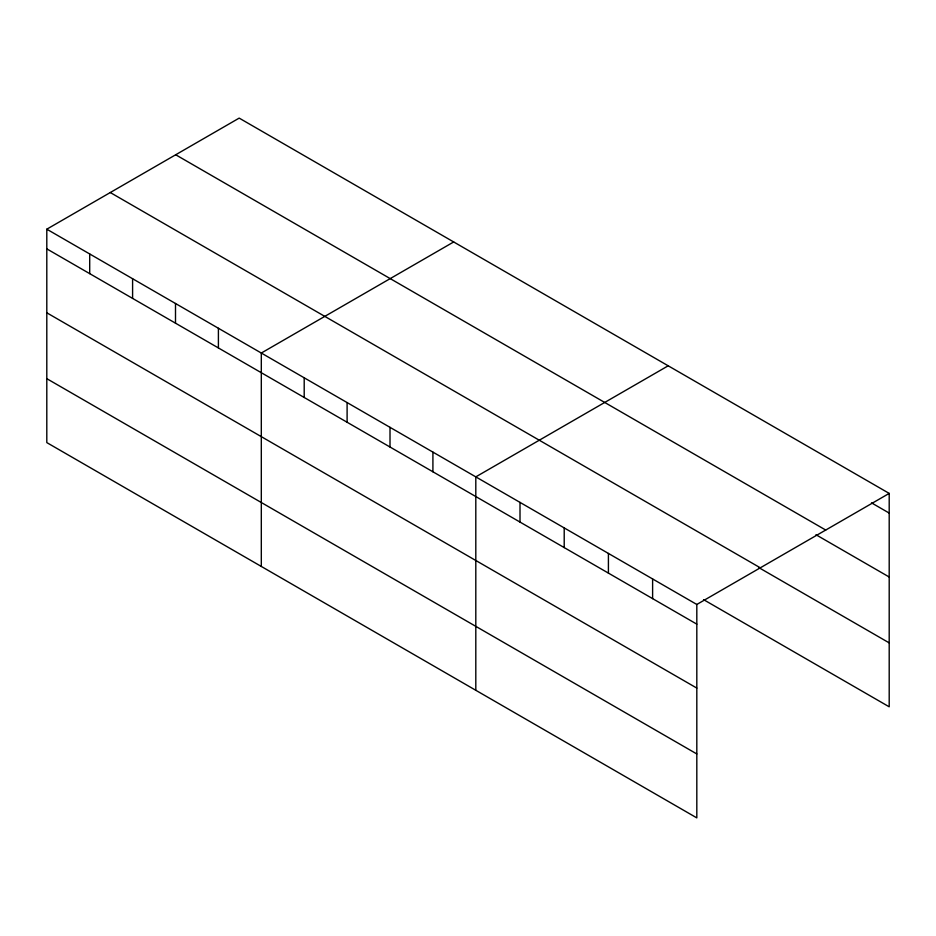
<?xml version="1.0" encoding="UTF-8"?>
<svg xmlns="http://www.w3.org/2000/svg" width="936" height="936" viewBox="0 0 936 936"><rect width="100%" height="100%" fill="white"/><g stroke="black" fill="none" stroke-linecap="round" stroke-linejoin="round"><path stroke-width="1.4" d="M46.8 229.191L696.817 604.469L696.817 817.888L46.8 442.599L46.8 229.191L239.183 118.111L889.2 493.401L889.2 706.809L703.556 599.637M453.691 241.956L261.308 353.036L261.308 566.444M668.199 365.8L475.804 476.869L475.804 690.288M696.817 604.469L889.2 493.401M871.521 502.866L889.2 513.08M175.699 154.768L825.716 530.045M815.958 534.725L889.2 577.009M110.284 192.535L760.301 567.813M759.119 567.778L889.2 642.88M46.8 248.871L696.817 624.148M46.8 312.8L696.817 688.089M46.8 378.67L696.817 753.948M652.614 578.951L652.614 598.63M608.412 553.433L608.412 573.113M564.209 527.916L564.209 547.595M520.006 502.398L520.006 522.077M432.912 452.111L432.912 471.791M390.008 427.342L390.008 447.022M347.104 402.574L347.104 422.253M304.2 377.805L304.2 397.484M218.404 328.267L218.404 347.946M175.5 303.498L175.5 323.177M132.596 278.729L132.596 298.409M89.704 253.96L89.704 273.64"/></g></svg>
